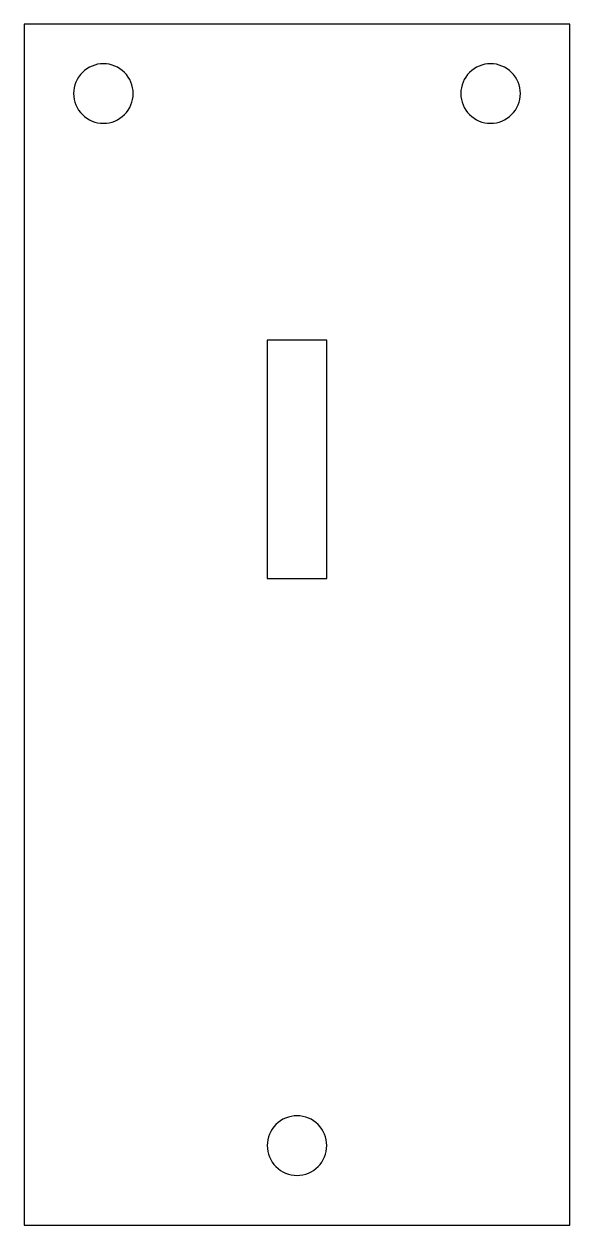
# Model space of a CAD drawing. Extents: x 296 to 406, y 1691 to 1933.
import ezdxf

# ---------------------------------------------------------------- set-up
doc = ezdxf.new("R2010")
doc.units = 0
doc.layers.add('CUT_FIRST', color=105, linetype='CONTINUOUS')
doc.layers.add('CUT_LAST', color=18, linetype='CONTINUOUS')

msp = doc.modelspace()

# ---------------------------------------------------------------- linework, layer by layer
at = {"layer": 'CUT_FIRST'}
for points in [[(311.86, 1924.64, 0.414214), (305.86, 1918.64, 0.414214), (311.86, 1912.64, 0.414214), (317.86, 1918.64, 0.414214)], [(389.86, 1924.64, 0.414214), (383.86, 1918.64, 0.414214), (389.86, 1912.64, 0.414214), (395.86, 1918.64, 0.414214)], [(350.86, 1712.72, 0.414214), (344.86, 1706.72, 0.414214), (350.86, 1700.72, 0.414214), (356.86, 1706.72, 0.414214)]]:
    msp.add_lwpolyline(points, format="xyb", close=True, dxfattribs=at)
msp.add_lwpolyline([(344.86, 1868.97), (344.86, 1820.97), (356.86, 1820.97), (356.86, 1868.97)], close=True, dxfattribs=at)
at = {"layer": 'CUT_LAST'}
msp.add_lwpolyline([(295.86, 1690.72), (333.86, 1690.72), (367.86, 1690.72), (405.86, 1690.72), (405.86, 1753.69), (405.86, 1869.68), (405.86, 1932.64), (385.86, 1932.64), (367.86, 1932.64), (333.86, 1932.64), (315.86, 1932.64), (295.86, 1932.64), (295.86, 1869.68), (295.86, 1753.69)], close=True, dxfattribs=at)

doc.saveas('drawing.dxf')
